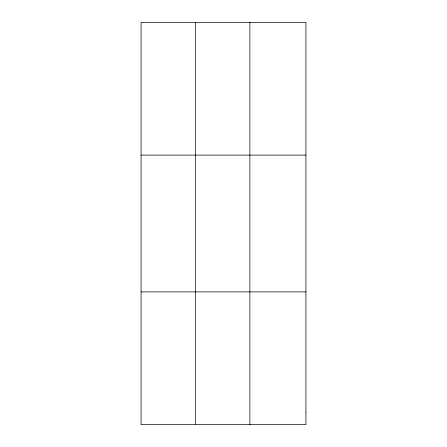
<?xml version="1.0" encoding="UTF-8"?>
<svg xmlns="http://www.w3.org/2000/svg" width="447" height="447" viewBox="0 0 447 447"><rect width="100%" height="100%" fill="white"/><g stroke="black" fill="none" stroke-linecap="round" stroke-linejoin="round"><path stroke-width="0.67" d="M195.473 424.65L195.473 22.35M249.879 424.65L249.879 22.35M141.073 155.109L305.927 155.109M141.073 291.891L305.927 291.891M305.927 412.581L305.927 424.65L141.073 424.65L141.073 22.35L305.927 22.35L305.927 412.581"/></g></svg>
